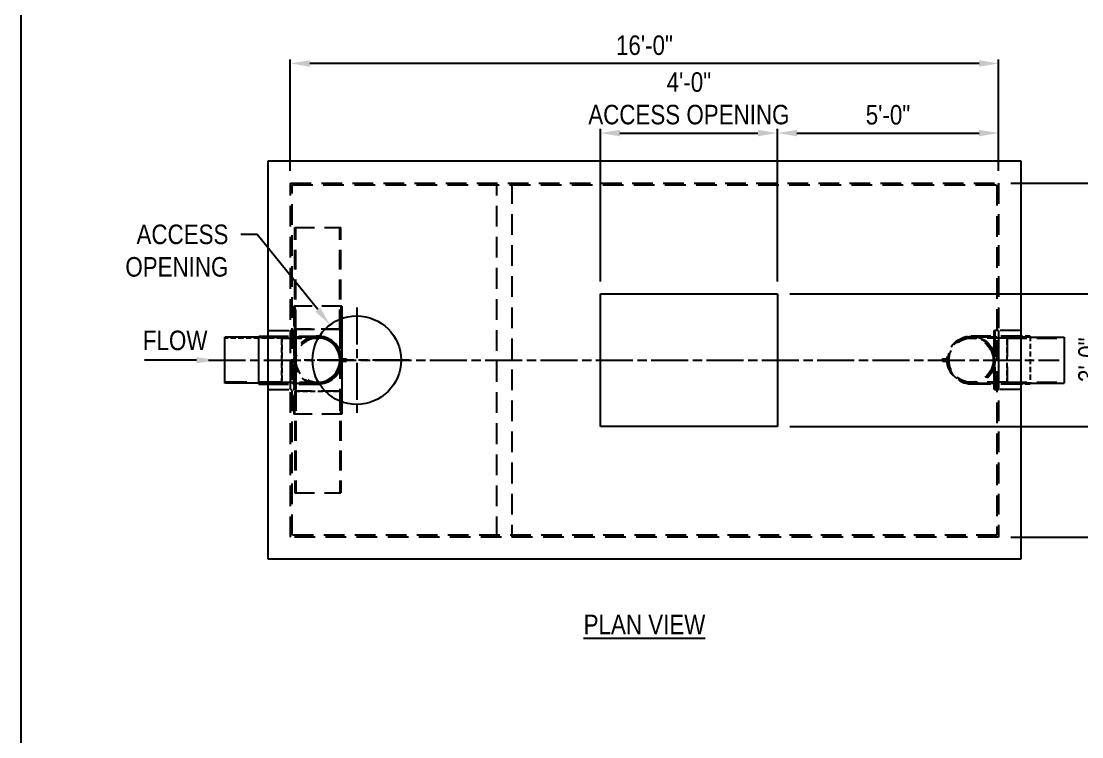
# Model space of a CAD drawing. Extents: x 0 to 216, y -5 to 280.
# Drawn here: x 0 to 129.4, y 142.1 to 229.4 of the extents above; entities that cross this region are included whole.
import ezdxf
from ezdxf import colors
from ezdxf.entities.mleader import LeaderData, LeaderLine
from ezdxf.math import Vec2, Vec3

# ---------------------------------------------------------------- set-up
doc = ezdxf.new("R2010")
doc.units = 0
doc.header["$LTSCALE"] = 10
doc.header["$MEASUREMENT"] = 0
doc.header["$PDMODE"] = 35
doc.linetypes.add('CHAIN', pattern=[0.7087, 0.4724, -0.0591, 0.1181, -0.0591])
doc.linetypes.add('HIDDEN2', pattern=[0.1875, 0.125, -0.0625])
doc.layers.get('Defpoints').update_dxf_attribs({"linetype": 'CONTINUOUS'})
for name, color, linetype in [('2628-LOGO$0$CADdetails-FRAME', 7, 'CONTINUOUS'), ('CADdetails-1-FINE', 1, 'CONTINUOUS'), ('CADdetails-2-FINELIGHT', 2, 'CONTINUOUS'), ('CADdetails-7-VERYFINE', 7, 'CONTINUOUS'), ('CADdetails-9-EXTRAFINE', 9, 'CONTINUOUS')]:
    doc.layers.add(name, color=color, linetype=linetype)
doc.styles.add('CADdetails-DIMENSIONS', font='ARIALN.TTF', dxfattribs={"height": 2.38})
doc.styles.add('CADdetails-NOTES', font='ARIALN.TTF', dxfattribs={"height": 2.38})
doc.dimstyles.new('CADdetails-LEADER', dxfattribs={"dimtxt": 2.38, "dimasz": 2.38, "dimexe": 0.5, "dimexo": 1.5, "dimgap": 1, "dimtad": 1, "dimzin": 0, "dimdsep": 46, "dimtxsty": 'CADdetails-DIMENSIONS', "dimcen": 1, "dimclrd": 256, "dimclre": 256, "dimclrt": 256, "dimadec": 0, "dimazin": 0, "dimtfac": 1, "dimtofl": 0, "dimtmove": 0, "dimatfit": 3, "dimfxl": 1, "dimtolj": 1, "dimtzin": 0, "dimarcsym": 0})

# ---------------------------------------------------------------- blocks, each defined once
blk = doc.blocks.new('2628-LOGO')
at = {"layer": '2628-LOGO$0$CADdetails-FRAME'}
blk.add_line((0, 0), (0, 280), dxfattribs=at)
blk = doc.blocks.new('*D36')
at = {"layer": 'CADdetails-7-VERYFINE', "lineweight": -2, "transparency": 16777216}
for p, q in [((120.73, 209.68), (147.9, 209.68)), ((147.4, 168.86), (147.4, 207.3)), ((120.73, 166.48), (147.9, 166.48))]:
    blk.add_line(p, q, dxfattribs=at)
at = {"layer": 'CADdetails-7-VERYFINE', "transparency": 16777216}
for points in [[(147, 207.3), (147.79, 207.3), (147.4, 209.68)], [(147, 168.86), (147.79, 168.86), (147.4, 166.48)]]:
    blk.add_solid(points, dxfattribs=at)
at = {"layer": 'Defpoints', "color": 0, "transparency": 16777216}
for p in [(119.23, 209.68), (147.4, 209.68), (119.23, 166.48)]:
    blk.add_point(p, dxfattribs=at)
at = {"layer": 'CADdetails-7-VERYFINE', "transparency": 16777216, "insert": (145.18, 188.08), "char_height": 2.38, "attachment_point": 5, "rotation": 90, "style": 'CADdetails-DIMENSIONS'}
blk.add_mtext('\\A1;8\'-0"', dxfattribs=at)
blk = doc.blocks.new('*D37')
at = {"layer": 'CADdetails-7-VERYFINE', "lineweight": -2, "transparency": 16777216}
for p, q in [((32.83, 211.18), (32.83, 224.78)), ((116.85, 224.28), (35.21, 224.28)), ((119.23, 211.18), (119.23, 224.78))]:
    blk.add_line(p, q, dxfattribs=at)
at = {"layer": 'CADdetails-7-VERYFINE', "transparency": 16777216}
for points in [[(35.21, 224.67), (35.21, 223.88), (32.83, 224.28)], [(116.85, 224.67), (116.85, 223.88), (119.23, 224.28)]]:
    blk.add_solid(points, dxfattribs=at)
at = {"layer": 'Defpoints', "color": 0, "transparency": 16777216}
for p in [(32.83, 224.28), (32.83, 209.68), (119.23, 209.68)]:
    blk.add_point(p, dxfattribs=at)
at = {"layer": 'CADdetails-7-VERYFINE', "transparency": 16777216, "insert": (76.03, 226.49), "char_height": 2.38, "attachment_point": 5, "style": 'CADdetails-DIMENSIONS'}
blk.add_mtext('\\A1;16\'-0"', dxfattribs=at)
blk = doc.blocks.new('*D38')
at = {"layer": 'CADdetails-7-VERYFINE', "lineweight": -2, "transparency": 16777216}
for p, q in [((70.65, 197.68), (70.65, 216.29)), ((92.25, 197.68), (92.25, 216.29)), ((73.03, 215.79), (89.87, 215.79))]:
    blk.add_line(p, q, dxfattribs=at)
at = {"layer": 'CADdetails-7-VERYFINE', "transparency": 16777216}
for points in [[(73.03, 216.18), (73.03, 215.39), (70.65, 215.79)], [(89.87, 216.18), (89.87, 215.39), (92.25, 215.79)]]:
    blk.add_solid(points, dxfattribs=at)
at = {"layer": 'Defpoints', "color": 0, "transparency": 16777216}
for p in [(92.25, 215.79), (70.65, 196.18), (92.25, 196.18)]:
    blk.add_point(p, dxfattribs=at)
at = {"layer": 'CADdetails-7-VERYFINE', "transparency": 16777216, "insert": (81.45, 220.01), "char_height": 2.38, "attachment_point": 5, "style": 'CADdetails-DIMENSIONS'}
blk.add_mtext('\\A1;4\'-0"\\PACCESS OPENING', dxfattribs=at)
blk = doc.blocks.new('*D39')
at = {"layer": 'CADdetails-7-VERYFINE', "lineweight": -2, "transparency": 16777216}
for p, q in [((92.25, 197.68), (92.25, 216.29)), ((119.23, 211.18), (119.23, 216.29)), ((94.63, 215.79), (116.85, 215.79))]:
    blk.add_line(p, q, dxfattribs=at)
at = {"layer": 'CADdetails-7-VERYFINE', "transparency": 16777216}
for points in [[(94.63, 216.18), (94.63, 215.39), (92.25, 215.79)], [(116.85, 216.18), (116.85, 215.39), (119.23, 215.79)]]:
    blk.add_solid(points, dxfattribs=at)
at = {"layer": 'Defpoints', "color": 0, "transparency": 16777216}
for p in [(119.23, 215.79), (119.23, 209.68), (92.25, 196.18)]:
    blk.add_point(p, dxfattribs=at)
at = {"layer": 'CADdetails-7-VERYFINE', "transparency": 16777216, "insert": (105.74, 218), "char_height": 2.38, "attachment_point": 5, "style": 'CADdetails-DIMENSIONS'}
blk.add_mtext('\\A1;5\'-0"', dxfattribs=at)
blk = doc.blocks.new('*D41')
at = {"layer": 'CADdetails-7-VERYFINE', "lineweight": -2, "transparency": 16777216}
for p, q in [((93.75, 196.18), (140.84, 196.18)), ((140.34, 193.8), (140.34, 182.36)), ((93.75, 179.98), (140.84, 179.98))]:
    blk.add_line(p, q, dxfattribs=at)
at = {"layer": 'CADdetails-7-VERYFINE', "transparency": 16777216}
for points in [[(139.94, 193.8), (140.74, 193.8), (140.34, 196.18)], [(139.94, 182.36), (140.74, 182.36), (140.34, 179.98)]]:
    blk.add_solid(points, dxfattribs=at)
at = {"layer": 'Defpoints', "color": 0, "transparency": 16777216}
for p in [(92.25, 196.18), (92.25, 179.98), (140.34, 179.98)]:
    blk.add_point(p, dxfattribs=at)
at = {"layer": 'CADdetails-7-VERYFINE', "transparency": 16777216, "insert": (134.12, 188.14), "char_height": 2.38, "attachment_point": 5, "rotation": 90, "style": 'CADdetails-DIMENSIONS'}
blk.add_mtext('\\A1;3\'-0"\\PACCESS\\P OPENING', dxfattribs=at)

msp = doc.modelspace()

# ---------------------------------------------------------------- linework, layer by layer
at = {"layer": 'CADdetails-1-FINE'}
for p, q in [((30.134, 212.385), (121.934, 212.385)), ((30.134, 163.785), (30.134, 212.385)), ((121.934, 212.385), (121.934, 163.785)), ((70.654, 196.185), (92.254, 196.185)), ((70.654, 179.985), (70.654, 196.185)), ((92.254, 196.185), (92.254, 179.985)), ((92.254, 179.985), (70.654, 179.985)), ((121.934, 163.785), (30.134, 163.785))]:
    msp.add_line(p, q, dxfattribs=at)
msp.add_circle((40.934, 188.085), 5.4, dxfattribs=at)
at = {"layer": 'CADdetails-9-EXTRAFINE', "linetype": 'HIDDEN2', "ltscale": 2.021079}
for p, q in [((32.834, 166.485), (32.834, 209.685)), ((32.834, 209.685), (119.234, 209.685)), ((58.034, 166.485), (58.034, 209.685)), ((59.834, 209.685), (59.834, 166.485)), ((119.234, 209.685), (119.234, 166.485)), ((33.06, 209.458), (119.007, 209.458)), ((33.06, 166.712), (33.06, 209.458)), ((119.007, 209.458), (119.007, 166.712)), ((30.134, 191.685), (32.834, 191.685)), ((121.934, 191.685), (119.234, 191.685)), ((30.134, 184.485), (32.834, 184.485)), ((121.934, 184.485), (119.234, 184.485)), ((119.234, 166.485), (32.834, 166.485)), ((119.007, 166.712), (33.06, 166.712))]:
    msp.add_line(p, q, dxfattribs=at)
at = {"layer": 'CADdetails-9-EXTRAFINE', "linetype": 'HIDDEN2', "ltscale": 1.939875}
for p, q in [((33.374, 204.285), (39, 204.285)), ((33.374, 191.854), (33.374, 204.285)), ((33.487, 191.854), (33.487, 204.285)), ((38.887, 191.854), (38.887, 204.285)), ((39, 191.854), (39, 204.285)), ((39.114, 194.666), (33.26, 194.666)), ((33.26, 194.666), (33.26, 181.504)), ((33.374, 194.666), (33.374, 191.854)), ((39, 194.666), (39, 191.854)), ((39.114, 194.666), (39.114, 193.169)), ((33.284, 191.685), (32.89, 191.685)), ((33.284, 191.685), (33.374, 191.685)), ((33.284, 190.926), (33.284, 191.685)), ((39, 191.854), (33.374, 191.854)), ((33.374, 191.854), (39, 191.854)), ((33.374, 191.685), (33.374, 190.926)), ((38.887, 191.854), (38.887, 184.316)), ((118.694, 191.685), (118.784, 191.685)), ((118.694, 190.926), (118.694, 191.685)), ((118.721, 184.485), (118.721, 191.685)), ((119.177, 191.685), (118.784, 191.685)), ((118.784, 191.685), (118.784, 190.926)), ((119.177, 191.685), (119.234, 191.685)), ((119.206, 191.685), (119.206, 184.485)), ((28.987, 190.898), (31.799, 190.898)), ((31.799, 190.898), (28.987, 190.898)), ((31.799, 190.785), (36.187, 190.785)), ((33.036, 190.926), (33.284, 190.926)), ((33.036, 190.898), (33.036, 190.926)), ((33.284, 190.898), (33.036, 190.898)), ((33.284, 190.926), (33.374, 190.926)), ((33.374, 190.898), (33.284, 190.898)), ((33.374, 190.926), (36.187, 190.926)), ((36.187, 190.898), (33.374, 190.898)), ((121.934, 191.012), (115.88, 191.012)), ((115.88, 190.926), (118.694, 190.926)), ((118.694, 190.898), (115.88, 190.898)), ((120.268, 190.785), (115.88, 190.785)), ((118.694, 190.926), (118.784, 190.926)), ((118.694, 190.898), (118.694, 190.926)), ((118.694, 185.271), (118.694, 190.898)), ((118.784, 190.898), (118.694, 190.898)), ((118.784, 190.926), (118.784, 190.898)), ((118.784, 190.926), (119.031, 190.926)), ((118.784, 190.898), (118.784, 185.271)), ((119.031, 190.898), (118.784, 190.898)), ((119.031, 190.926), (119.031, 190.898)), ((123.08, 190.898), (120.268, 190.898)), ((120.268, 190.898), (120.268, 185.271)), ((120.268, 190.898), (123.08, 190.898)), ((120.268, 190.785), (127.221, 190.785)), ((112.394, 188.225), (113.042, 188.225)), ((112.394, 188.197), (112.394, 188.225)), ((113.069, 188.197), (112.394, 188.197)), ((112.394, 187.972), (113.069, 187.972)), ((112.394, 187.944), (112.394, 187.972)), ((113.042, 187.944), (112.394, 187.944)), ((112.619, 188.225), (112.619, 188.197)), ((112.619, 187.944), (112.619, 187.972)), ((112.844, 188.225), (112.844, 188.197)), ((112.844, 187.944), (112.844, 187.972)), ((120.268, 185.385), (115.88, 185.385)), ((115.88, 185.271), (118.694, 185.271)), ((118.694, 185.244), (115.88, 185.244)), ((121.934, 185.158), (115.88, 185.158)), ((118.694, 185.244), (118.694, 185.271)), ((118.694, 185.271), (118.784, 185.271)), ((118.694, 184.485), (118.694, 185.244)), ((118.784, 185.244), (118.694, 185.244)), ((118.784, 185.271), (118.784, 185.244)), ((118.784, 185.271), (119.031, 185.271)), ((118.784, 185.244), (118.784, 184.485)), ((119.031, 185.244), (118.784, 185.244)), ((120.268, 185.385), (127.221, 185.385)), ((123.08, 185.271), (120.268, 185.271)), ((120.268, 185.271), (123.08, 185.271)), ((33.374, 181.504), (33.374, 184.316)), ((39, 184.316), (33.374, 184.316)), ((33.374, 184.316), (33.374, 171.885)), ((33.487, 184.316), (33.487, 171.885)), ((38.887, 184.316), (38.887, 171.885)), ((39, 181.504), (39, 184.316)), ((39, 184.316), (39, 171.885)), ((118.784, 184.485), (118.694, 184.485)), ((118.784, 184.485), (119.177, 184.485)), ((39.114, 183.001), (39.114, 181.504)), ((39.114, 181.504), (33.26, 181.504)), ((33.374, 171.885), (39, 171.885))]:
    msp.add_line(p, q, dxfattribs=at)
at = {"layer": 'CADdetails-9-EXTRAFINE', "linetype": 'CHAIN', "ltscale": 0.952448}
for p, q in [((40.934, 194.497), (40.934, 181.672)), ((22.865, 188.085), (126.641, 188.085)), ((47.346, 188.085), (34.521, 188.085))]:
    msp.add_line(p, q, dxfattribs=at)
at = {"layer": 'CADdetails-9-EXTRAFINE'}
for p, q in [((39.114, 193.169), (39.114, 188.225)), ((24.846, 185.271), (24.846, 190.898)), ((28.987, 190.898), (24.846, 190.898)), ((123.08, 190.898), (127.221, 190.898)), ((127.221, 190.898), (127.221, 185.271)), ((39.11, 188.225), (39.673, 188.225)), ((39.112, 187.972), (39.673, 187.972)), ((39.114, 188.197), (39.114, 187.972)), ((39.114, 187.944), (39.114, 183.001)), ((28.987, 185.271), (24.846, 185.271)), ((123.08, 185.271), (127.221, 185.271))]:
    msp.add_line(p, q, dxfattribs=at)
at = {"layer": 'CADdetails-9-EXTRAFINE', "linetype": 'HIDDEN2', "ltscale": 0.5}
for p, q in [((32.834, 191.685), (32.89, 191.685)), ((31.799, 190.785), (24.846, 190.785)), ((31.799, 190.898), (31.799, 185.271)), ((31.799, 185.271), (31.799, 190.898)), ((33.284, 190.898), (33.284, 190.926)), ((33.374, 190.926), (33.374, 190.898)), ((120.268, 185.271), (120.268, 190.898)), ((123.08, 191.012), (121.934, 191.012)), ((123.08, 191.012), (123.08, 185.158)), ((119.031, 185.271), (119.031, 185.244)), ((123.08, 185.158), (121.934, 185.158)), ((33.374, 184.316), (39, 184.316)), ((119.234, 184.485), (119.177, 184.485))]:
    msp.add_line(p, q, dxfattribs=at)
at = {"layer": 'CADdetails-9-EXTRAFINE', "linetype": 'HIDDEN2', "ltscale": 2.37037}
for p, q in [((32.861, 184.485), (32.861, 191.685)), ((33.346, 191.685), (33.346, 184.485))]:
    msp.add_line(p, q, dxfattribs=at)
at = {"layer": 'CADdetails-9-EXTRAFINE', "linetype": 'HIDDEN2', "ltscale": 2.481483}
msp.add_line((33.487, 191.854), (33.487, 184.316), dxfattribs=at)
at = {"layer": 'CADdetails-9-EXTRAFINE', "ltscale": 2.018066}
msp.add_line((28.987, 185.158), (28.987, 191.012), dxfattribs=at)
at = {"layer": 'CADdetails-9-EXTRAFINE', "ltscale": 0.297029}
for p, q in [((28.987, 191.012), (30.134, 191.012)), ((28.987, 185.158), (30.134, 185.158))]:
    msp.add_line(p, q, dxfattribs=at)
at = {"layer": 'CADdetails-9-EXTRAFINE', "linetype": 'HIDDEN2', "ltscale": 1.992889}
for p, q in [((30.134, 191.012), (36.187, 191.012)), ((30.134, 185.158), (36.187, 185.158))]:
    msp.add_line(p, q, dxfattribs=at)
at = {"layer": 'CADdetails-9-EXTRAFINE', "linetype": 'HIDDEN2', "ltscale": 1.852444}
for p, q in [((33.284, 185.271), (33.284, 190.898)), ((33.374, 190.898), (33.374, 185.271))]:
    msp.add_line(p, q, dxfattribs=at)
at = {"layer": 'CADdetails-9-EXTRAFINE', "ltscale": 0.029219}
for p, q in [((39.112, 188.197), (38.998, 188.197)), ((38.998, 187.972), (39.112, 187.972))]:
    msp.add_line(p, q, dxfattribs=at)
at = {"layer": 'CADdetails-9-EXTRAFINE', "ltscale": 0.02199}
for p, q in [((39.025, 188.225), (39.11, 188.225)), ((39.11, 187.944), (39.025, 187.944))]:
    msp.add_line(p, q, dxfattribs=at)
at = {"layer": 'CADdetails-9-EXTRAFINE', "ltscale": 0.145672}
msp.add_line((39.673, 187.944), (39.11, 187.944), dxfattribs=at)
at = {"layer": 'CADdetails-9-EXTRAFINE', "ltscale": 0.145359}
msp.add_line((39.673, 188.197), (39.112, 188.197), dxfattribs=at)
at = {"layer": 'CADdetails-9-EXTRAFINE', "ltscale": 0.007032}
for p, q in [((39.114, 188.225), (39.114, 188.197)), ((39.114, 187.972), (39.114, 187.944)), ((39.223, 188.225), (39.223, 188.197)), ((39.223, 187.944), (39.223, 187.972)), ((39.448, 188.225), (39.448, 188.197)), ((39.448, 187.944), (39.448, 187.972)), ((39.673, 188.225), (39.673, 188.197)), ((39.673, 187.972), (39.673, 187.944))]:
    msp.add_line(p, q, dxfattribs=at)
at = {"layer": 'CADdetails-9-EXTRAFINE', "linetype": 'HIDDEN2', "ltscale": 2.289185}
msp.add_line((31.799, 185.385), (24.846, 185.385), dxfattribs=at)
at = {"layer": 'CADdetails-9-EXTRAFINE', "linetype": 'HIDDEN2', "ltscale": 0.728875}
for p, q in [((28.987, 185.271), (31.799, 185.271)), ((31.799, 185.271), (28.987, 185.271))]:
    msp.add_line(p, q, dxfattribs=at)
at = {"layer": 'CADdetails-9-EXTRAFINE', "linetype": 'HIDDEN2', "ltscale": 1.137158}
msp.add_line((31.799, 185.385), (36.187, 185.385), dxfattribs=at)
at = {"layer": 'CADdetails-9-EXTRAFINE', "linetype": 'HIDDEN2', "ltscale": 0.063959}
for p, q in [((33.036, 185.271), (33.284, 185.271)), ((33.284, 185.244), (33.036, 185.244))]:
    msp.add_line(p, q, dxfattribs=at)
at = {"layer": 'CADdetails-9-EXTRAFINE', "linetype": 'HIDDEN2', "ltscale": 0.007032}
for p, q in [((33.036, 185.244), (33.036, 185.271)), ((33.284, 185.244), (33.284, 185.271)), ((33.374, 185.271), (33.374, 185.244))]:
    msp.add_line(p, q, dxfattribs=at)
at = {"layer": 'CADdetails-9-EXTRAFINE', "linetype": 'HIDDEN2', "ltscale": 0.02313}
for p, q in [((33.284, 185.271), (33.374, 185.271)), ((33.374, 185.244), (33.284, 185.244))]:
    msp.add_line(p, q, dxfattribs=at)
at = {"layer": 'CADdetails-9-EXTRAFINE', "linetype": 'HIDDEN2', "ltscale": 0.196475}
for p, q in [((33.284, 184.485), (33.284, 185.244)), ((33.374, 185.244), (33.374, 184.485))]:
    msp.add_line(p, q, dxfattribs=at)
at = {"layer": 'CADdetails-9-EXTRAFINE', "linetype": 'HIDDEN2', "ltscale": 0.729109}
for p, q in [((33.374, 185.271), (36.187, 185.271)), ((36.187, 185.244), (33.374, 185.244))]:
    msp.add_line(p, q, dxfattribs=at)
at = {"layer": 'CADdetails-9-EXTRAFINE', "linetype": 'HIDDEN2', "ltscale": 0.022705}
msp.add_line((32.89, 184.485), (32.834, 184.485), dxfattribs=at)
at = {"layer": 'CADdetails-9-EXTRAFINE', "linetype": 'HIDDEN2', "ltscale": 0.101871}
msp.add_line((32.89, 184.485), (33.284, 184.485), dxfattribs=at)
at = {"layer": 'CADdetails-9-EXTRAFINE', "linetype": 'HIDDEN2', "ltscale": 0.036447}
msp.add_line((33.374, 184.485), (33.284, 184.485), dxfattribs=at)
at = {"layer": 'CADdetails-9-EXTRAFINE', "linetype": 'HIDDEN2', "ltscale": 1.939875}
for radius in [2.927, 2.813, 2.7]:
    msp.add_circle((115.88, 188.085), radius, dxfattribs=at)
for centre, radius, start, end in [((36.187, 188.085), 2.927, 86.00371, 273.99629), ((36.187, 188.085), 2.813, 87.24136, 272.75864), ((36.187, 188.085), 2.7, 88.52403, 271.47597), ((115.88, 188.085), 2.841, 90, 177.16763), ((115.88, 188.085), 2.841, 182.83237, 270)]:
    msp.add_arc(centre, radius, start, end, dxfattribs=at)
at = {"layer": 'CADdetails-9-EXTRAFINE', "ltscale": 1.120346}
for start, end in [(2.83237, 90), (270, 357.16763)]:
    msp.add_arc((36.187, 188.085), 2.841, start, end, dxfattribs=at)
at = {"layer": 'CADdetails-9-EXTRAFINE'}
for radius, start, end in [(2.7, 271.47597, 88.52403), (2.813, 272.75864, 87.24136)]:
    msp.add_arc((36.187, 188.085), radius, start, end, dxfattribs=at)
at = {"layer": 'CADdetails-9-EXTRAFINE', "ltscale": 1.928457}
msp.add_arc((36.187, 188.085), 2.927, 273.99629, 86.00371, dxfattribs=at)

# ---------------------------------------------------------------- block references
at = {"layer": 'CADdetails-7-VERYFINE'}
msp.add_blockref('2628-LOGO', (0, 0), dxfattribs=at)

# ---------------------------------------------------------------- texts
at = {"layer": 'CADdetails-2-FINELIGHT', "insert": (76.034, 157.032), "char_height": 2.38, "attachment_point": 2, "style": 'CADdetails-NOTES'}
msp.add_mtext_dynamic_manual_height_columns('{\\LPLAN VIEW}', width=62.25396, gutter_width=3.516, heights=[0], dxfattribs=at)
at = {"layer": 'CADdetails-7-VERYFINE', "insert": (14.841, 191.688), "char_height": 2.38, "attachment_point": 1, "style": 'CADdetails-NOTES'}
msp.add_mtext_dynamic_manual_height_columns('FLOW', width=6.79439, gutter_width=11.9, heights=[0], dxfattribs=at)

# ---------------------------------------------------------------- dimensions: what is measured, and where the dimension line sits
at = {"layer": 'CADdetails-7-VERYFINE'}
for base, p1, p2, angle, text, picture, middle in [((32.834, 224.278), (119.234, 209.685), (32.834, 209.685), 180, '16\'-0"', '*D37', (76.034, 224.278)), ((92.254, 215.785), (70.654, 196.185), (92.254, 196.185), 180, '4\'-0"\\PACCESS OPENING', '*D38', (81.454, 215.785)), ((119.234, 215.785), (92.254, 196.185), (119.234, 209.685), 180, '5\'-0"', '*D39', (105.744, 215.785)), ((147.397, 209.685), (119.234, 166.485), (119.234, 209.685), 90, '8\'-0"', '*D36', (147.397, 188.085)), ((140.34, 179.985), (92.254, 196.185), (92.254, 179.985), 270, '3\'-0"\\PACCESS\\P OPENING', '*D41', (140.34, 188.14))]:
    dim = msp.add_linear_dim(base=base, p1=p1, p2=p2, angle=angle, text=text, dimstyle='CADdetails-LEADER', dxfattribs=at)
    dim.commit()
    dim.dimension.update_dxf_attribs({"geometry": picture, "text_midpoint": middle, "dimtype": 160})

# ---------------------------------------------------------------- leaders
ml = msp.add_multileader_mtext('Standard', dxfattribs=at)
ml.set_content('ACCESS\\POPENING', color=256, style='CADdetails-DIMENSIONS')
ml.set_leader_properties()
ml.build(insert=Vec2(0, 0))
ml.multileader.update_dxf_attribs({"dogleg_length": 2, "arrow_head_size": 2.38})
ctx = ml.context
ctx.base_point, ctx.char_height, ctx.arrow_head_size, ctx.landing_gap_size, ctx.plane_origin = Vec3(11.505, 203.413), 2.38, 2.38, 1.5, Vec3(37.675, 192.391)
ctx.text_align_type = 2
notes = []
notes.append((ctx, [(0, (1, 1, 0), (28.775, 203.413), (-1, 0), 2, [(0, [(37.675, 192.391)], 0, [])])]))
ctx.mtext.insert, ctx.mtext.alignment, ctx.mtext.flow_direction = Vec3(25.275, 204.624), 3, 5
ml = msp.add_multileader_mtext('Standard', dxfattribs=at)
ml.set_content('', color=256, style='CADdetails-DIMENSIONS')
ml.set_leader_properties()
ml.build(insert=Vec2(0, 0))
ml.multileader.update_dxf_attribs({"dogleg_length": 2, "arrow_head_size": 2.38})
ctx = ml.context
ctx.base_point, ctx.char_height, ctx.arrow_head_size, ctx.landing_gap_size, ctx.plane_origin = Vec3(12.049, 188.085), 2.38, 2.38, 1.5, Vec3(23.747, 188.075)
ctx.text_align_type = 2
notes.append((ctx, [(0, (1, 1, 0), (17.049, 188.085), (-1, 0), 2, [(0, [(23.747, 188.075)], 0, [])])]))
ctx.mtext.insert, ctx.mtext.alignment, ctx.mtext.flow_direction = Vec3(13.549, 189.275), 3, 5
for ctx, leaders in notes:
    for number, flags, end, landing, length, lines in leaders:
        leader = LeaderData()
        leader.index, (leader.has_last_leader_line, leader.has_dogleg_vector, leader.attachment_direction) = number, flags
        leader.last_leader_point, leader.dogleg_vector, leader.dogleg_length = Vec3(end), Vec3(landing), length
        for number, points, colour, breaks in lines:
            line = LeaderLine()
            line.index, line.vertices, line.color, line.breaks = number, Vec3.list(points), colors.encode_raw_color(colour), breaks
            leader.lines.append(line)
        ctx.leaders.append(leader)

doc.saveas('drawing.dxf')
